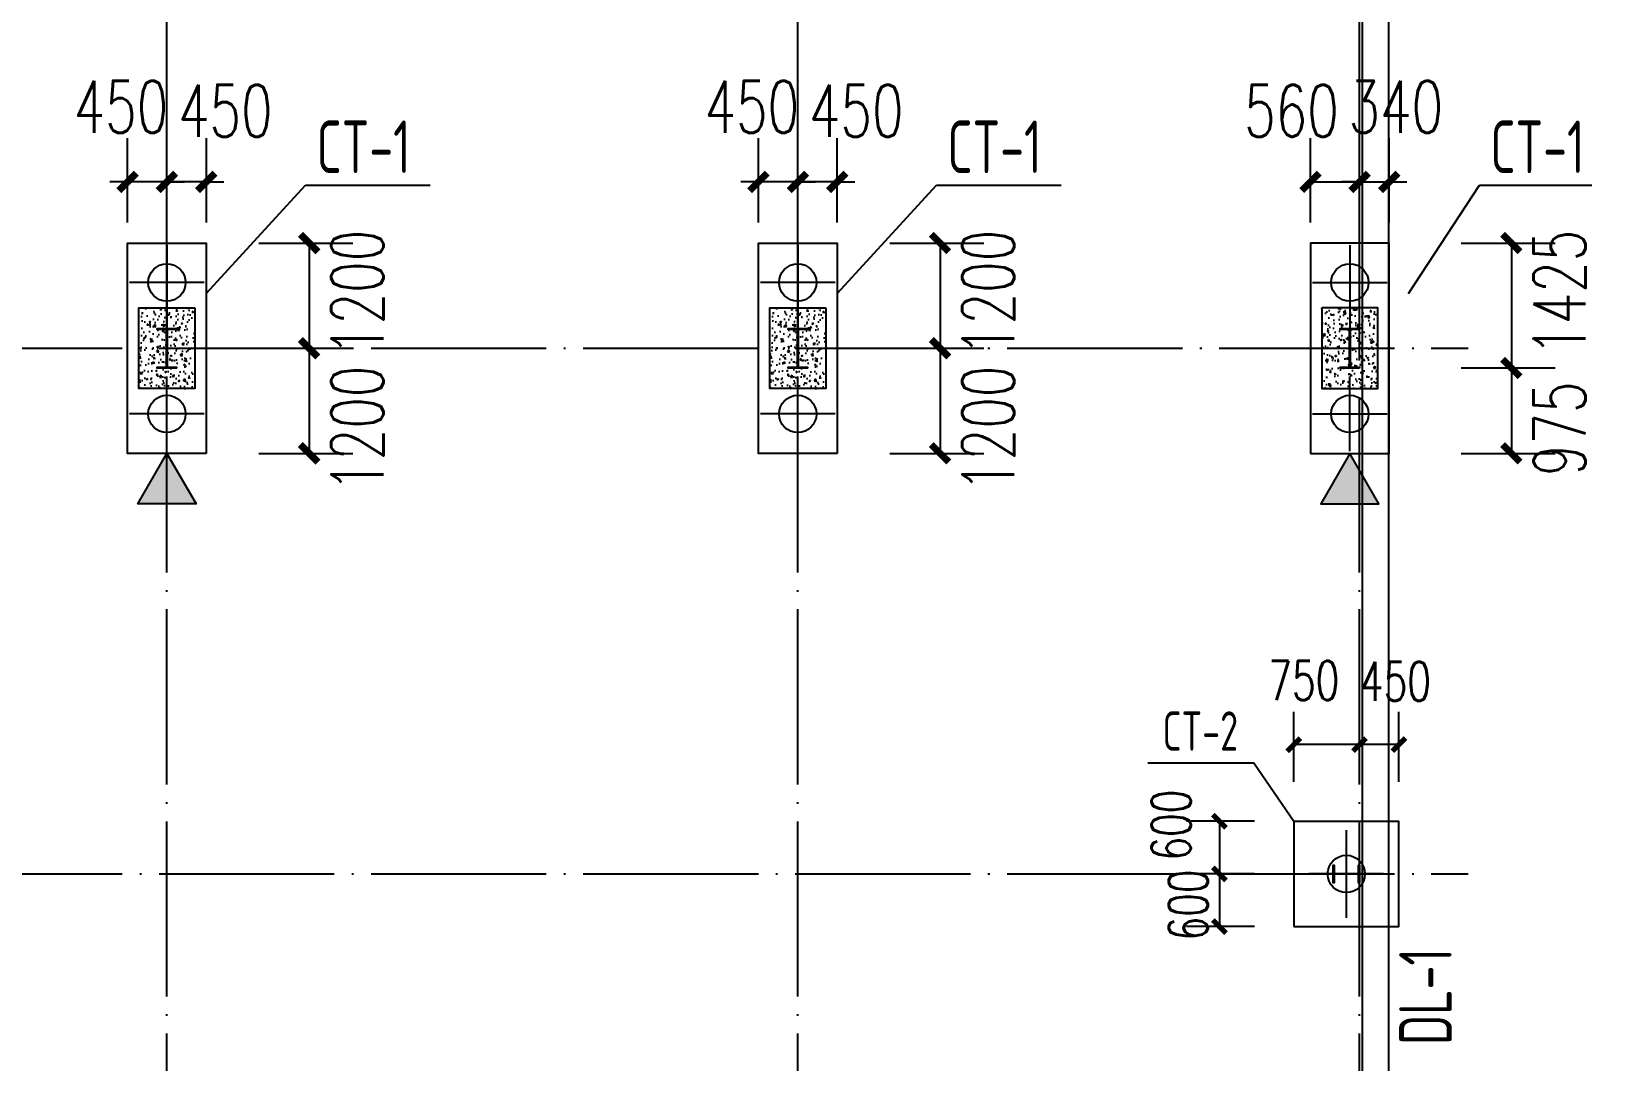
# Model space of a CAD drawing. Extents: x -33967 to 1773478, y -1022458 to -784650.
# Drawn here: x 312963 to 330794, y -991673 to -979912 of the extents above; entities that cross this region are included whole.
import ezdxf

# ---------------------------------------------------------------- set-up
doc = ezdxf.new("R2010")
doc.units = 0
doc.header["$LTSCALE"] = 1000
doc.header["$MEASUREMENT"] = 0
doc.linetypes.add('DOTE', pattern=[2.42, 2, -0.2, 0.02, -0.2])
for name, color, linetype in [('AXIS', 3, 'Continuous'), ('DIM_LEAD', 3, 'Continuous'), ('DOTE', 1, 'DOTE'), ('GZ', 50, 'Continuous'), ('NUM', 7, 'Continuous'), ('PUB_HATCH', 8, 'Continuous'), ('承台', 2, 'Continuous'), ('桩', 201, 'Continuous')]:
    doc.layers.add(name, color=color, linetype=linetype)
doc.styles.add('_TCH_DIM_T3', font='SIMPLEX', dxfattribs={"width": 0.705882, "bigfont": 'GBCBIG'})
doc.styles.add('TSSD_Norm', font='tssdeng.shx', dxfattribs={"bigfont": 'hztxt.shx'})
doc.dimstyles.new('TCH-200-1', dxfattribs={"dimtxt": 595, "dimasz": 200, "dimexe": 500, "dimexo": 600, "dimgap": 252.5, "dimtad": 1, "dimdec": 0, "dimzin": 0, "dimdsep": 46, "dimtxsty": '_TCH_DIM_T3', "dimblk": 'ARCHTICK', "dimcen": 0.09, "dimclrd": 3, "dimclre": 3, "dimclrt": 7, "dimazin": 2, "dimtfac": 1, "dimtdec": 0, "dimtix": 1, "dimtmove": 2, "dimatfit": 3, "dimfxl": 1, "dimtolj": 1, "dimtzin": 0, "dimarcsym": 0})
doc.dimstyles.new('TCH_150_1', dxfattribs={"dimtxt": 446.25, "dimasz": 150, "dimexe": 375, "dimexo": 450, "dimgap": 189.375, "dimtad": 1, "dimdec": 0, "dimzin": 0, "dimdsep": 46, "dimtxsty": '_TCH_DIM_T3', "dimblk": 'ARCHTICK', "dimcen": 0.09, "dimclrd": 256, "dimclre": 256, "dimclrt": 7, "dimazin": 2, "dimtfac": 1, "dimtdec": 0, "dimtix": 1, "dimtmove": 2, "dimatfit": 3, "dimfxl": 1, "dimtolj": 1, "dimtzin": 0, "dimarcsym": 0})

# ---------------------------------------------------------------- blocks, each defined once
blk = doc.blocks.new('111')
at = {"layer": 'GZ'}
blk.add_lwpolyline([(650693, -886725), (650473, -886725), (650473, -886715), (650577, -886715), (650580, -886710), (650580, -886289), (650577, -886285), (650473, -886285), (650473, -886275), (650693, -886275), (650693, -886285), (650590, -886285), (650586, -886289), (650586, -886710), (650590, -886715), (650693, -886715), (650693, -886725)], close=True, dxfattribs=at)
blk = doc.blocks.new('_ArchTick')
at = {"color": 0, "linetype": 'ByBlock', "const_width": 0.4}
blk.add_lwpolyline([(-0.5, -0.5), (0.5, 0.5)], dxfattribs=at)
blk = doc.blocks.new('*D903')
at = {"layer": 'AXIS', "color": 3, "lineweight": -2, "transparency": 16777216}
for p, q in [((314511, -982095), (314511, -981131)), ((314961, -982095), (314961, -981131)), ((314511, -981631), (314311, -981631)), ((314961, -981631), (314511, -981631)), ((314961, -981631), (315161, -981631))]:
    blk.add_line(p, q, dxfattribs=at)
at = {"layer": 'Defpoints', "color": 0, "transparency": 16777216}
for p in [(314511, -981631), (314511, -982695), (314961, -982695)]:
    blk.add_point(p, dxfattribs=at)
at = {"layer": 'AXIS', "color": 3, "lineweight": -2, "transparency": 16777216, "xscale": 200, "yscale": 200, "zscale": 200}
for p, rotation in [((314511, -981631), 359.9999999933299), ((314961, -981631), 179.9999999933299)]:
    blk.add_blockref('_ArchTick', p, dxfattribs=dict(at, rotation=rotation))
at = {"layer": 'AXIS', "color": 7, "transparency": 16777216, "insert": (315177, -980819), "char_height": 595, "attachment_point": 5, "rotation": 360, "style": '_TCH_DIM_T3'}
blk.add_mtext('\\A1;450', dxfattribs=at)
blk = doc.blocks.new('*D904')
at = {"layer": 'AXIS', "color": 3, "lineweight": -2, "transparency": 16777216}
for p, q in [((314061, -982095), (314061, -981131)), ((314511, -982095), (314511, -981131)), ((314061, -981631), (313861, -981631)), ((314511, -981631), (314061, -981631)), ((314511, -981631), (314711, -981631))]:
    blk.add_line(p, q, dxfattribs=at)
at = {"layer": 'Defpoints', "color": 0, "transparency": 16777216}
for p in [(314061, -981631), (314061, -982695), (314511, -982695)]:
    blk.add_point(p, dxfattribs=at)
at = {"layer": 'AXIS', "color": 3, "lineweight": -2, "transparency": 16777216, "xscale": 200, "yscale": 200, "zscale": 200}
for p, rotation in [((314061, -981631), 359.9999999933299), ((314511, -981631), 179.9999999933299)]:
    blk.add_blockref('_ArchTick', p, dxfattribs=dict(at, rotation=rotation))
at = {"layer": 'AXIS', "color": 7, "transparency": 16777216, "insert": (313986, -980775), "char_height": 595, "attachment_point": 5, "rotation": 360, "style": '_TCH_DIM_T3'}
blk.add_mtext('\\A1;450', dxfattribs=at)
blk = doc.blocks.new('*D905')
at = {"layer": 'AXIS', "color": 3, "lineweight": -2, "transparency": 16777216}
for p, q in [((315561, -982329), (316634, -982329)), ((316134, -982329), (316134, -983529)), ((315561, -983529), (316634, -983529))]:
    blk.add_line(p, q, dxfattribs=at)
at = {"layer": 'Defpoints', "color": 0, "transparency": 16777216}
for p in [(314961, -982329), (314961, -983529), (316134, -983529)]:
    blk.add_point(p, dxfattribs=at)
at = {"layer": 'AXIS', "color": 3, "lineweight": -2, "transparency": 16777216, "xscale": 200, "yscale": 200, "zscale": 200}
for p, rotation in [((316134, -982329), 90), ((316134, -983529), 270)]:
    blk.add_blockref('_ArchTick', p, dxfattribs=dict(at, rotation=rotation))
at = {"layer": 'AXIS', "color": 7, "transparency": 16777216, "insert": (316684, -982897), "char_height": 595, "attachment_point": 5, "rotation": 90, "style": '_TCH_DIM_T3'}
blk.add_mtext('\\A1;1200', dxfattribs=at)
blk = doc.blocks.new('*D906')
at = {"layer": 'AXIS', "color": 3, "lineweight": -2, "transparency": 16777216}
for p, q in [((315561, -983529), (316634, -983529)), ((316134, -983529), (316134, -984729)), ((315561, -984729), (316634, -984729))]:
    blk.add_line(p, q, dxfattribs=at)
at = {"layer": 'Defpoints', "color": 0, "transparency": 16777216}
for p in [(314961, -983529), (314961, -984729), (316134, -984729)]:
    blk.add_point(p, dxfattribs=at)
at = {"layer": 'AXIS', "color": 3, "lineweight": -2, "transparency": 16777216, "xscale": 200, "yscale": 200, "zscale": 200}
for p, rotation in [((316134, -983529), 90), ((316134, -984729), 270)]:
    blk.add_blockref('_ArchTick', p, dxfattribs=dict(at, rotation=rotation))
at = {"layer": 'AXIS', "color": 7, "transparency": 16777216, "insert": (316684, -984448), "char_height": 595, "attachment_point": 5, "rotation": 90, "style": '_TCH_DIM_T3'}
blk.add_mtext('\\A1;1200', dxfattribs=at)
blk = doc.blocks.new('*D907')
at = {"layer": 'AXIS', "color": 3, "lineweight": -2, "transparency": 16777216}
for p, q in [((321711, -982095), (321711, -981131)), ((322161, -982095), (322161, -981131)), ((321711, -981631), (321511, -981631)), ((322161, -981631), (321711, -981631)), ((322161, -981631), (322361, -981631))]:
    blk.add_line(p, q, dxfattribs=at)
at = {"layer": 'Defpoints', "color": 0, "transparency": 16777216}
for p in [(321711, -981631), (321711, -982695), (322161, -982695)]:
    blk.add_point(p, dxfattribs=at)
at = {"layer": 'AXIS', "color": 3, "lineweight": -2, "transparency": 16777216, "xscale": 200, "yscale": 200, "zscale": 200}
for p, rotation in [((321711, -981631), 359.9999999933299), ((322161, -981631), 179.9999999933299)]:
    blk.add_blockref('_ArchTick', p, dxfattribs=dict(at, rotation=rotation))
at = {"layer": 'AXIS', "color": 7, "transparency": 16777216, "insert": (322377, -980819), "char_height": 595, "attachment_point": 5, "rotation": 360, "style": '_TCH_DIM_T3'}
blk.add_mtext('\\A1;450', dxfattribs=at)
blk = doc.blocks.new('*D908')
at = {"layer": 'AXIS', "color": 3, "lineweight": -2, "transparency": 16777216}
for p, q in [((321261, -982095), (321261, -981131)), ((321711, -982095), (321711, -981131)), ((321261, -981631), (321061, -981631)), ((321711, -981631), (321261, -981631)), ((321711, -981631), (321911, -981631))]:
    blk.add_line(p, q, dxfattribs=at)
at = {"layer": 'Defpoints', "color": 0, "transparency": 16777216}
for p in [(321261, -981631), (321261, -982695), (321711, -982695)]:
    blk.add_point(p, dxfattribs=at)
at = {"layer": 'AXIS', "color": 3, "lineweight": -2, "transparency": 16777216, "xscale": 200, "yscale": 200, "zscale": 200}
for p, rotation in [((321261, -981631), 359.9999999933299), ((321711, -981631), 179.9999999933299)]:
    blk.add_blockref('_ArchTick', p, dxfattribs=dict(at, rotation=rotation))
at = {"layer": 'AXIS', "color": 7, "transparency": 16777216, "insert": (321186, -980775), "char_height": 595, "attachment_point": 5, "rotation": 360, "style": '_TCH_DIM_T3'}
blk.add_mtext('\\A1;450', dxfattribs=at)
blk = doc.blocks.new('*D909')
at = {"layer": 'AXIS', "color": 3, "lineweight": -2, "transparency": 16777216}
for p, q in [((322761, -982329), (323834, -982329)), ((323334, -982329), (323334, -983529)), ((322761, -983529), (323834, -983529))]:
    blk.add_line(p, q, dxfattribs=at)
at = {"layer": 'Defpoints', "color": 0, "transparency": 16777216}
for p in [(322161, -982329), (322161, -983529), (323334, -983529)]:
    blk.add_point(p, dxfattribs=at)
at = {"layer": 'AXIS', "color": 3, "lineweight": -2, "transparency": 16777216, "xscale": 200, "yscale": 200, "zscale": 200}
for p, rotation in [((323334, -982329), 90), ((323334, -983529), 270)]:
    blk.add_blockref('_ArchTick', p, dxfattribs=dict(at, rotation=rotation))
at = {"layer": 'AXIS', "color": 7, "transparency": 16777216, "insert": (323884, -982897), "char_height": 595, "attachment_point": 5, "rotation": 90, "style": '_TCH_DIM_T3'}
blk.add_mtext('\\A1;1200', dxfattribs=at)
blk = doc.blocks.new('*D898')
at = {"layer": 'AXIS', "color": 3, "lineweight": -2, "transparency": 16777216}
for p, q in [((322761, -983529), (323834, -983529)), ((323334, -983529), (323334, -984729)), ((322761, -984729), (323834, -984729))]:
    blk.add_line(p, q, dxfattribs=at)
at = {"layer": 'Defpoints', "color": 0, "transparency": 16777216}
for p in [(322161, -983529), (322161, -984729), (323334, -984729)]:
    blk.add_point(p, dxfattribs=at)
at = {"layer": 'AXIS', "color": 3, "lineweight": -2, "transparency": 16777216, "xscale": 200, "yscale": 200, "zscale": 200}
for p, rotation in [((323334, -983529), 90), ((323334, -984729), 270)]:
    blk.add_blockref('_ArchTick', p, dxfattribs=dict(at, rotation=rotation))
at = {"layer": 'AXIS', "color": 7, "transparency": 16777216, "insert": (323884, -984448), "char_height": 595, "attachment_point": 5, "rotation": 90, "style": '_TCH_DIM_T3'}
blk.add_mtext('\\A1;1200', dxfattribs=at)
blk = doc.blocks.new('*D899')
at = {"layer": 'AXIS', "color": 3, "lineweight": -2, "transparency": 16777216}
for p, q in [((327561, -982095), (327561, -981131)), ((328121, -982095), (328121, -981131)), ((327561, -981631), (328121, -981631))]:
    blk.add_line(p, q, dxfattribs=at)
at = {"layer": 'Defpoints', "color": 0, "transparency": 16777216}
for p in [(328121, -981631), (327561, -982695), (328121, -982695)]:
    blk.add_point(p, dxfattribs=at)
at = {"layer": 'AXIS', "color": 3, "lineweight": -2, "transparency": 16777216, "xscale": 200, "yscale": 200, "zscale": 200, "rotation": 180}
blk.add_blockref('_ArchTick', (327561, -981631), dxfattribs=at)
at = {"layer": 'AXIS', "color": 3, "lineweight": -2, "transparency": 16777216, "xscale": 200, "yscale": 200, "zscale": 200}
blk.add_blockref('_ArchTick', (328121, -981631), dxfattribs=at)
at = {"layer": 'AXIS', "color": 7, "transparency": 16777216, "insert": (327344, -980819), "char_height": 595, "attachment_point": 5, "style": '_TCH_DIM_T3'}
blk.add_mtext('\\A1;560', dxfattribs=at)
blk = doc.blocks.new('*D900')
at = {"layer": 'AXIS', "color": 3, "lineweight": -2, "transparency": 16777216}
for p, q in [((328121, -982095), (328121, -981131)), ((328461, -982095), (328461, -981131)), ((328121, -981631), (327921, -981631)), ((328121, -981631), (328461, -981631)), ((328461, -981631), (328661, -981631))]:
    blk.add_line(p, q, dxfattribs=at)
at = {"layer": 'Defpoints', "color": 0, "transparency": 16777216}
for p in [(328461, -981631), (328121, -982695), (328461, -982695)]:
    blk.add_point(p, dxfattribs=at)
at = {"layer": 'AXIS', "color": 3, "lineweight": -2, "transparency": 16777216, "xscale": 200, "yscale": 200, "zscale": 200}
blk.add_blockref('_ArchTick', (328121, -981631), dxfattribs=at)
at = {"layer": 'AXIS', "color": 3, "lineweight": -2, "transparency": 16777216, "xscale": 200, "yscale": 200, "zscale": 200, "rotation": 180}
blk.add_blockref('_ArchTick', (328461, -981631), dxfattribs=at)
at = {"layer": 'AXIS', "color": 7, "transparency": 16777216, "insert": (328535, -980775), "char_height": 595, "attachment_point": 5, "style": '_TCH_DIM_T3'}
blk.add_mtext('\\A1;340', dxfattribs=at)
blk = doc.blocks.new('*D901')
at = {"layer": 'AXIS', "color": 3, "lineweight": -2, "transparency": 16777216}
for p, q in [((329281, -982329), (330354, -982329)), ((329854, -982329), (329854, -983755)), ((329281, -983755), (330354, -983755))]:
    blk.add_line(p, q, dxfattribs=at)
at = {"layer": 'Defpoints', "color": 0, "transparency": 16777216}
for p in [(328681, -982329), (328681, -983755), (329854, -983755)]:
    blk.add_point(p, dxfattribs=at)
at = {"layer": 'AXIS', "color": 3, "lineweight": -2, "transparency": 16777216, "xscale": 200, "yscale": 200, "zscale": 200}
for p, rotation in [((329854, -982329), 90), ((329854, -983755), 270)]:
    blk.add_blockref('_ArchTick', p, dxfattribs=dict(at, rotation=rotation))
at = {"layer": 'AXIS', "color": 7, "transparency": 16777216, "insert": (330404, -982897), "char_height": 595, "attachment_point": 5, "rotation": 90, "style": '_TCH_DIM_T3'}
blk.add_mtext('\\A1;1425', dxfattribs=at)
blk = doc.blocks.new('*D902')
at = {"layer": 'AXIS', "color": 3, "lineweight": -2, "transparency": 16777216}
for p, q in [((329281, -983755), (330354, -983755)), ((329854, -983755), (329854, -984729)), ((329281, -984729), (330354, -984729))]:
    blk.add_line(p, q, dxfattribs=at)
at = {"layer": 'Defpoints', "color": 0, "transparency": 16777216}
for p in [(328681, -983755), (328681, -984729), (329854, -984729)]:
    blk.add_point(p, dxfattribs=at)
at = {"layer": 'AXIS', "color": 3, "lineweight": -2, "transparency": 16777216, "xscale": 200, "yscale": 200, "zscale": 200}
for p, rotation in [((329854, -983755), 90), ((329854, -984729), 270)]:
    blk.add_blockref('_ArchTick', p, dxfattribs=dict(at, rotation=rotation))
at = {"layer": 'AXIS', "color": 7, "transparency": 16777216, "insert": (330404, -984448), "char_height": 595, "attachment_point": 5, "rotation": 90, "style": '_TCH_DIM_T3'}
blk.add_mtext('\\A1;975', dxfattribs=at)
blk = doc.blocks.new('*D1773')
at = {"layer": 'AXIS', "lineweight": -2, "transparency": 16777216}
for p, q in [((328121, -988479), (328121, -987679)), ((328571, -988479), (328571, -987679)), ((328571, -988054), (328121, -988054))]:
    blk.add_line(p, q, dxfattribs=at)
at = {"layer": 'Defpoints', "color": 0, "transparency": 16777216}
for p in [(328121, -988054), (328121, -988929), (328571, -988929)]:
    blk.add_point(p, dxfattribs=at)
at = {"layer": 'AXIS', "lineweight": -2, "transparency": 16777216, "xscale": 150, "yscale": 150, "zscale": 150, "rotation": 180}
blk.add_blockref('_ArchTick', (328121, -988054), dxfattribs=at)
at = {"layer": 'AXIS', "lineweight": -2, "transparency": 16777216, "xscale": 150, "yscale": 150, "zscale": 150}
blk.add_blockref('_ArchTick', (328571, -988054), dxfattribs=at)
at = {"layer": 'AXIS', "color": 7, "transparency": 16777216, "insert": (328531, -987331), "char_height": 446.2, "attachment_point": 5, "style": '_TCH_DIM_T3'}
blk.add_mtext('\\A1;450', dxfattribs=at)
blk = doc.blocks.new('*D1774')
at = {"layer": 'AXIS', "lineweight": -2, "transparency": 16777216}
for p, q in [((327371, -988479), (327371, -987679)), ((328121, -988479), (328121, -987679)), ((328121, -988054), (327371, -988054))]:
    blk.add_line(p, q, dxfattribs=at)
at = {"layer": 'Defpoints', "color": 0, "transparency": 16777216}
for p in [(327371, -988054), (327371, -988929), (328121, -988929)]:
    blk.add_point(p, dxfattribs=at)
at = {"layer": 'AXIS', "lineweight": -2, "transparency": 16777216, "xscale": 150, "yscale": 150, "zscale": 150, "rotation": 180}
blk.add_blockref('_ArchTick', (327371, -988054), dxfattribs=at)
at = {"layer": 'AXIS', "lineweight": -2, "transparency": 16777216, "xscale": 150, "yscale": 150, "zscale": 150}
blk.add_blockref('_ArchTick', (328121, -988054), dxfattribs=at)
at = {"layer": 'AXIS', "color": 7, "transparency": 16777216, "insert": (327485, -987322), "char_height": 446.2, "attachment_point": 5, "style": '_TCH_DIM_T3'}
blk.add_mtext('\\A1;750', dxfattribs=at)
blk = doc.blocks.new('*D1775')
at = {"layer": 'AXIS', "lineweight": -2, "transparency": 16777216}
for p, q in [((326921, -988929), (326147, -988929)), ((326522, -988929), (326522, -989529)), ((326921, -989529), (326147, -989529))]:
    blk.add_line(p, q, dxfattribs=at)
at = {"layer": 'Defpoints', "color": 0, "transparency": 16777216}
for p in [(327371, -988929), (326522, -989529), (327371, -989529)]:
    blk.add_point(p, dxfattribs=at)
at = {"layer": 'AXIS', "lineweight": -2, "transparency": 16777216, "xscale": 150, "yscale": 150, "zscale": 150}
for p, rotation in [((326522, -988929), 90), ((326522, -989529), 270)]:
    blk.add_blockref('_ArchTick', p, dxfattribs=dict(at, rotation=rotation))
at = {"layer": 'AXIS', "color": 7, "transparency": 16777216, "insert": (325972, -988972), "char_height": 446.2, "attachment_point": 5, "rotation": 90, "style": '_TCH_DIM_T3'}
blk.add_mtext('\\A1;600', dxfattribs=at)
blk = doc.blocks.new('*D1776')
at = {"layer": 'AXIS', "lineweight": -2, "transparency": 16777216}
for p, q in [((326921, -989529), (326147, -989529)), ((326522, -989529), (326522, -990129)), ((326921, -990129), (326147, -990129))]:
    blk.add_line(p, q, dxfattribs=at)
at = {"layer": 'Defpoints', "color": 0, "transparency": 16777216}
for p in [(327371, -989529), (326522, -990129), (327371, -990129)]:
    blk.add_point(p, dxfattribs=at)
at = {"layer": 'AXIS', "lineweight": -2, "transparency": 16777216, "xscale": 150, "yscale": 150, "zscale": 150}
for p, rotation in [((326522, -989529), 90), ((326522, -990129), 270)]:
    blk.add_blockref('_ArchTick', p, dxfattribs=dict(at, rotation=rotation))
at = {"layer": 'AXIS', "color": 7, "transparency": 16777216, "insert": (326167, -989884), "char_height": 446.2, "attachment_point": 5, "rotation": 90, "style": '_TCH_DIM_T3'}
blk.add_mtext('\\A1;600', dxfattribs=at)

msp = doc.modelspace()

# ---------------------------------------------------------------- hatches: boundary and pattern name
h = msp.add_hatch(color=5)
h.dxf.hatch_style = 1
h.paths.add_polyline_path([(314510.6, -984729.4), (314843.1, -985305.4), (314178, -985305.4)])
h = msp.add_hatch(color=5)
h.dxf.hatch_style = 1
h.paths.add_polyline_path([(328010.6, -984729.4), (327678.1, -985305.4), (328343.2, -985305.4)])
at = {"layer": 'PUB_HATCH', "linetype": 'ByBlock', "ltscale": 0.1}
h = msp.add_hatch(dxfattribs=at)
h.set_pattern_fill('AR-CONC', color=8, scale=100)
h.set_pattern_definition([(50, (-1519098.75, -1635845.17), (182.184669, -15.939086), [19.05, -209.55]), (355, (-1519098.75, -1635845.17), (-35.242826, 191.056643), [15.24, -167.64]), (100.451, (-1519083.57, -1635846.5), (146.942502, 175.116688), [16.19, -178.09]), (46.1842, (-1519098.75, -1635794.37), (271.07904, -42.042328), [28.575, -314.325]), (96.6356, (-1519076.16, -1635797.87), (237.404234, 247.425556), [24.285, -267.135]), (351.184, (-1519098.75, -1635794.37), (237.404606, 247.425118), [22.86, -251.46]), (21, (-1519073.35, -1635807.07), (151.61488, -102.265519), [19.05, -209.55]), (326, (-1519073.35, -1635807.07), (61.802028, 184.187966), [15.24, -167.64]), (71.4514, (-1519060.71, -1635815.59), (213.41649, 81.922858), [16.19, -178.09]), (37.5, (-1519098.75, -1635845.165), (3.0886032, 84.5550389), [0, -165.608, 0, -170.18, 0, -168.275]), (7.5, (-1519098.75, -1635845.165), (66.8196625, 100.180575), [0, -97.028, 0, -161.798, 0, -64.135]), (327.5, (-1519155.39, -1635845.165), (135.5905952, -5.728744), [0, -63.5, 0, -198.12, 0, -262.89]), (317.5, (-1519180.79, -1635845.17), (148.1291814, 25.426491), [0, -82.55, 0, -131.572, 0, -186.69])])
h.paths.add_polyline_path([(314190.5, -983989.4), (314830.5, -983989.4), (314830.6, -983069.4), (314190.6, -983069.4)])
h = msp.add_hatch(dxfattribs=at)
h.set_pattern_fill('AR-CONC', color=8, scale=100)
h.set_pattern_definition([(50, (-1511898.75, -1635845.17), (182.184669, -15.939086), [19.05, -209.55]), (355, (-1511898.75, -1635845.17), (-35.242826, 191.056643), [15.24, -167.64]), (100.451, (-1511883.57, -1635846.5), (146.942502, 175.116688), [16.19, -178.09]), (46.1842, (-1511898.75, -1635794.37), (271.07904, -42.042328), [28.575, -314.325]), (96.6356, (-1511876.16, -1635797.87), (237.404234, 247.425556), [24.285, -267.135]), (351.184, (-1511898.75, -1635794.37), (237.404606, 247.425118), [22.86, -251.46]), (21, (-1511873.35, -1635807.07), (151.61488, -102.265519), [19.05, -209.55]), (326, (-1511873.35, -1635807.07), (61.802028, 184.187966), [15.24, -167.64]), (71.4514, (-1511860.71, -1635815.59), (213.41649, 81.922858), [16.19, -178.09]), (37.5, (-1511898.75, -1635845.165), (3.0886032, 84.5550389), [0, -165.608, 0, -170.18, 0, -168.275]), (7.5, (-1511898.75, -1635845.165), (66.8196625, 100.180575), [0, -97.028, 0, -161.798, 0, -64.135]), (327.5, (-1511955.39, -1635845.165), (135.5905952, -5.728744), [0, -63.5, 0, -198.12, 0, -262.89]), (317.5, (-1511980.79, -1635845.17), (148.1291814, 25.426491), [0, -82.55, 0, -131.572, 0, -186.69])])
h.paths.add_polyline_path([(321390.5, -983989.4), (322030.5, -983989.4), (322030.6, -983069.4), (321390.6, -983069.4)])
h = msp.add_hatch(dxfattribs=at)
h.set_pattern_fill('AR-CONC', color=8, scale=100)
h.set_pattern_definition([(50, (-1561398.75, -1635845.16), (182.184669, -15.939086), [19.05, -209.55]), (355, (-1561398.75, -1635845.16), (-35.242826, 191.056643), [15.24, -167.64]), (100.451, (-1561383.57, -1635846.49), (146.942502, 175.116688), [16.19, -178.09]), (46.1842, (-1561398.75, -1635794.36), (271.07904, -42.042328), [28.575, -314.325]), (96.6356, (-1561376.16, -1635797.86), (237.404234, 247.425556), [24.285, -267.135]), (351.184, (-1561398.75, -1635794.36), (237.404606, 247.425118), [22.86, -251.46]), (21, (-1561373.35, -1635807.06), (151.61488, -102.265519), [19.05, -209.55]), (326, (-1561373.35, -1635807.06), (61.802028, 184.187966), [15.24, -167.64]), (71.4514, (-1561360.71, -1635815.58), (213.41649, 81.922858), [16.19, -178.09]), (37.5, (-1561398.75, -1635845.16), (3.0886032, 84.5550389), [0, -165.608, 0, -170.18, 0, -168.275]), (7.5, (-1561398.75, -1635845.16), (66.8196625, 100.180575), [0, -97.028, 0, -161.798, 0, -64.135]), (327.5, (-1561455.39, -1635845.16), (135.5905952, -5.728744), [0, -63.5, 0, -198.12, 0, -262.89]), (317.5, (-1561480.79, -1635845.16), (148.1291814, 25.426491), [0, -82.55, 0, -131.572, 0, -186.69])])
h.paths.add_polyline_path([(328330.6, -983989.4), (327690.6, -983989.4), (327690.6, -983069.4), (328330.6, -983069.4)])

# ---------------------------------------------------------------- linework, layer by layer
for points in [[(271830.6, -946939.4), (328450.6, -946939.4), (328450.6, -1002059.4), (271830.6, -1002059.4)], [(272130.6, -947239.4), (328150.6, -947239.4), (328150.6, -1001759.4), (272130.6, -1001759.4)]]:
    msp.add_lwpolyline(points, close=True)
at = {"color": 5}
for points in [[(314510.6, -984729.4), (314843.1, -985304.6), (314178, -985304.6)], [(328010.6, -984729.4), (327678.1, -985304.6), (328343.2, -985304.6)]]:
    msp.add_lwpolyline(points, close=True, dxfattribs=at)
at = {"layer": 'AXIS'}
msp.add_lwpolyline([(327370.6, -990129.5), (328570.6, -990129.5), (328570.6, -988929.5), (327370.6, -988929.5)], close=True, dxfattribs=at)
at = {"layer": 'DIM_LEAD'}
for p, q in [((314960.6, -982904.4), (316093.3, -981670)), ((316093.3, -981670), (317515, -981670)), ((322160.6, -982904.4), (323293.3, -981670)), ((323293.3, -981670), (324715, -981670)), ((328680.6, -982904.4), (329490, -981670)), ((329490, -981670), (330770.7, -981670)), ((326916.1, -988263.7), (325706.3, -988263.7)), ((327370.6, -988929.5), (326916.1, -988263.7))]:
    msp.add_line(p, q, dxfattribs=at)
at = {"layer": 'DOTE'}
for p, q in [((314510.6, -1003029.4), (314510.6, -946029.4)), ((321710.6, -1003029.4), (321710.6, -946029.4)), ((328120.6, -1003029.4), (328120.6, -946029.4)), ((270860.6, -983529.4), (329360.6, -983529.4)), ((270860.6, -989529.4), (329360.6, -989529.4))]:
    msp.add_line(p, q, dxfattribs=at)
at = {"layer": 'GZ'}
msp.add_lwpolyline([(328120.6, -989429.4), (328120.6, -989629.4), (328110.6, -989629.4), (328110.6, -989536.3), (328105.6, -989532.4), (327835.2, -989532.4), (327830.6, -989536.3), (327830.6, -989629.4), (327820.6, -989629.4), (327820.6, -989429.4), (327830.6, -989429.4), (327830.6, -989522.4), (327835.1, -989526.4), (328105.6, -989526.4), (328110.6, -989522.4), (328110.6, -989429.4), (328120.6, -989429.4)], close=True, dxfattribs=at)
at = {"layer": '承台'}
for points in [[(314960.6, -984729.4), (314060.6, -984729.4), (314060.6, -982329.4), (314960.6, -982329.4)], [(322160.6, -984729.4), (321260.6, -984729.4), (321260.6, -982329.4), (322160.6, -982329.4)], [(327560.6, -984729.4), (328460.6, -984729.4), (328460.6, -982329.4), (327560.6, -982329.4)], [(314830.6, -983069.4), (314830.6, -983989.4), (314190.6, -983989.4), (314190.6, -983069.4)], [(322030.6, -983069.4), (322030.6, -983989.4), (321390.6, -983989.4), (321390.6, -983069.4)], [(327690.6, -983069.4), (327690.6, -983989.4), (328330.6, -983989.4), (328330.6, -983069.4)]]:
    msp.add_lwpolyline(points, close=True, dxfattribs=at)
at = {"layer": '桩'}
for p, q in [((314510.6, -982353.4), (314510.6, -983355.4)), ((321710.6, -982353.4), (321710.6, -983355.4)), ((328010.6, -982353.4), (328010.6, -983355.4)), ((314936.6, -982779.4), (314084.6, -982779.4)), ((322136.6, -982779.4), (321284.6, -982779.4)), ((327584.6, -982779.4), (328436.6, -982779.4)), ((314510.6, -984705.4), (314510.6, -983853.4)), ((321710.6, -984705.4), (321710.6, -983853.4)), ((328010.6, -984705.4), (328010.6, -983853.4)), ((314936.6, -984279.4), (314084.6, -984279.4)), ((322136.6, -984279.4), (321284.6, -984279.4)), ((327584.6, -984279.4), (328436.6, -984279.4)), ((327970.6, -989028.4), (327970.6, -990030.4)), ((328396.6, -989529.4), (327544.6, -989529.4))]:
    msp.add_line(p, q, dxfattribs=at)
for centre in [(314510.6, -982779.4), (321710.6, -982779.4), (328010.6, -982779.4), (314510.6, -984279.4), (321710.6, -984279.4), (328010.6, -984279.4), (327970.6, -989529.4)]:
    msp.add_circle(centre, 213, dxfattribs=at)

# ---------------------------------------------------------------- block references
at = {"layer": 'GZ'}
for p in [(-336072.8, -97030.1), (-328872.8, -97030.1), (-322572.8, -97030.1)]:
    msp.add_blockref('111', p, dxfattribs=at)

# ---------------------------------------------------------------- texts
at = {"layer": 'NUM', "style": 'TSSD_Norm', "width": 0.7}
for s, height, rotation, p in [('CT-1', 600, 360, (316217.1, -981530.1)), ('CT-1', 600, 360, (323417.1, -981530.1)), ('CT-1', 600, 360, (329613.8, -981530.1)), ('CT-2', 450, 0, (325873.4, -988123.7)), ('DL-1', 600, 90, (329173.2, -991481.3))]:
    msp.add_text(s, height=height, rotation=rotation, dxfattribs=at).set_placement(p)

# ---------------------------------------------------------------- dimensions: what is measured, and where the dimension line sits
at = {"layer": 'AXIS'}
for base, p1, p2, angle, dimstyle, picture, middle in [((314060.6, -981630.6), (314510.6, -982695.4), (314060.6, -982695.4), 180, 'TCH-200-1', '*D904', (313986.2, -980775.3)), ((314510.6, -981630.6), (314960.6, -982695.4), (314510.6, -982695.4), 180, 'TCH-200-1', '*D903', (315177.3, -980819.3)), ((321260.6, -981630.6), (321710.6, -982695.4), (321260.6, -982695.4), 180, 'TCH-200-1', '*D908', (321186.2, -980775.3)), ((321710.6, -981630.6), (322160.6, -982695.4), (321710.6, -982695.4), 180, 'TCH-200-1', '*D907', (322377.3, -980819.3)), ((328120.6, -981630.6), (327560.6, -982695.4), (328120.6, -982695.4), 0, 'TCH-200-1', '*D899', (327343.9, -980819.3)), ((328460.6, -981630.6), (328120.6, -982695.4), (328460.6, -982695.4), 0, 'TCH-200-1', '*D900', (328535, -980775.3)), ((316133.8, -983529.4), (314960.6, -982329.4), (314960.5, -983529.4), 90, 'TCH-200-1', '*D905', (316683.8, -982896.6)), ((323333.8, -983529.4), (322160.6, -982329.4), (322160.5, -983529.4), 90, 'TCH-200-1', '*D909', (323883.8, -982896.6)), ((329853.8, -983754.7), (328680.6, -982329.4), (328680.5, -983754.7), 90, 'TCH-200-1', '*D901', (330403.8, -982896.6)), ((316133.8, -984729.4), (314960.5, -983529.4), (314960.6, -984729.4), 90, 'TCH-200-1', '*D906', (316683.8, -984448.1)), ((323333.8, -984729.4), (322160.5, -983529.4), (322160.6, -984729.4), 90, 'TCH-200-1', '*D898', (323883.8, -984448.1)), ((329853.8, -984729.4), (328680.5, -983754.7), (328680.6, -984729.4), 90, 'TCH-200-1', '*D902', (330403.8, -984448.1)), ((327370.6, -988054.2), (328120.6, -988929.5), (327370.6, -988929.5), 180, 'TCH_150_1', '*D1774', (327485.5, -987322.3)), ((328120.6, -988054.2), (328570.6, -988929.5), (328120.6, -988929.5), 180, 'TCH_150_1', '*D1773', (328530.8, -987331.1)), ((326522.2, -989529.5), (327370.6, -988929.5), (327370.6, -989529.5), 90, 'TCH_150_1', '*D1775', (325972.2, -988971.6)), ((326522.2, -990129.5), (327370.6, -989529.5), (327370.6, -990129.5), 90, 'TCH_150_1', '*D1776', (326167, -989884.1))]:
    dim = msp.add_linear_dim(base=base, p1=p1, p2=p2, angle=angle, dimstyle=dimstyle, dxfattribs=at)
    dim.commit()
    dim.dimension.update_dxf_attribs({"geometry": picture, "text_midpoint": middle, "dimtype": 128})

doc.saveas('drawing.dxf')
